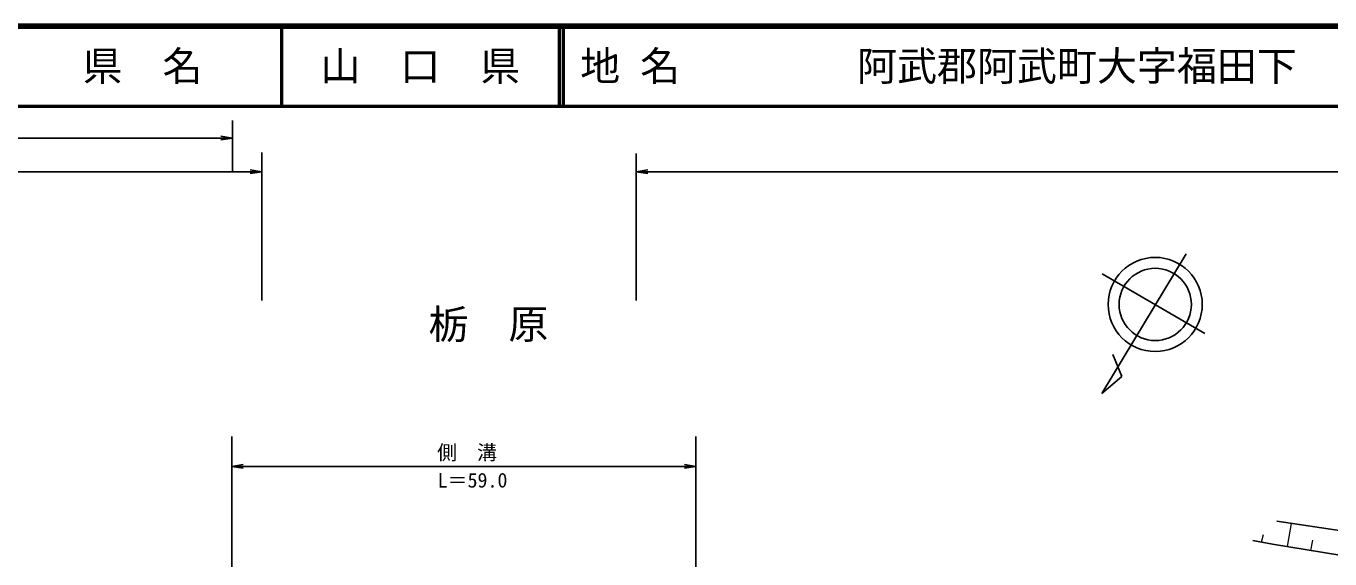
# Model space of a CAD drawing. Units: millimetres, scale not verified. Extents: x -55444348 to -54804348, y -162373295 to -162013295.
# Drawn here: x -55183286 to -55020179, y -162079957 to -162013295 of the extents above; entities that cross this region are included whole.
import ezdxf
from ezdxf.enums import TextEntityAlignment as Align

# ---------------------------------------------------------------- set-up
doc = ezdxf.new("R2010")
doc.units = ezdxf.units.MM
doc.header["$LTSCALE"] = 1000
for name, color, linetype, lineweight in [('M-BGD', 7, 'Continuous', 25), ('M-BMK-SRVR', 3, 'Continuous', 25), ('M-STR-STR3', 7, 'Continuous', 25), ('M-TTL', 2, 'Continuous', 140), ('M-TTL-LINE', 7, 'Continuous', 50)]:
    doc.layers.add(name, color=color, linetype=linetype, lineweight=lineweight)
doc.layers.add('M-BMK-HTXT', color=7, linetype='Continuous')
doc.layers.add('M-TTL-TXT', color=7, linetype='Continuous')
doc.styles.add('ＭＳ ゴシック', font='')
doc.styles.get('ＭＳ ゴシック').set_extended_font_data('MS Gothic')

# ---------------------------------------------------------------- blocks, each defined once
blk = doc.blocks.new('open_arrow')
at = {"color": 0, "linetype": 'Continuous', "lineweight": -2}
blk.add_lwpolyline([(7.5, 1.25), (0, 0), (7.5, -1.25)], dxfattribs=at)

msp = doc.modelspace()

# ---------------------------------------------------------------- linework, layer by layer
at = {"layer": 'M-BGD'}
for p, q in [((-55018438, -162076478), (-55026803, -162075247)), ((-55027366, -162078112), (-55029833, -162077644)), ((-55016660, -162079870), (-55027366, -162078112))]:
    msp.add_line(p, q, dxfattribs=at)
at = {"layer": 'M-BGD', "lineweight": 13}
for p, q in [((-55028736, -162077852), (-55028503, -162076883)), ((-55025047, -162075505), (-55025524, -162078415)), ((-55022566, -162078900), (-55022320, -162077616))]:
    msp.add_line(p, q, dxfattribs=at)
at = {"layer": 'M-BMK-SRVR'}
for p, q in [((-55038175, -162041787), (-55048726, -162059250)), ((-55035846, -162051764), (-55048677, -162044302)), ((-55046207, -162057130), (-55047335, -162054393)), ((-55048726, -162059250), (-55046207, -162057130))]:
    msp.add_line(p, q, dxfattribs=at)
for radius in [5885, 4520]:
    msp.add_circle((-55042032, -162048120), radius, dxfattribs=at)
at = {"layer": 'M-STR-STR3'}
for p, q in [((-55157457, -162031514), (-55157457, -162025095)), ((-55217460, -162027303), (-55157457, -162027303)), ((-55157457, -162027303), (-55158906, -162027062)), ((-55157457, -162027303), (-55158906, -162027545)), ((-55153810, -162047629), (-55153810, -162029091)), ((-55106965, -162047629), (-55106965, -162029221)), ((-55153810, -162031514), (-55270692, -162031514)), ((-54930127, -162031514), (-55106965, -162031514)), ((-55157559, -162084875), (-55157559, -162064633)), ((-55099490, -162084875), (-55099490, -162064633)), ((-55099490, -162068374), (-55157559, -162068374))]:
    msp.add_line(p, q, dxfattribs=at)
at = {"layer": 'M-TTL'}
msp.add_line((-54804348, -162013295), (-55444348, -162013295), dxfattribs=at)
at = {"layer": 'M-TTL-LINE'}
for p, q in [((-55151348, -162013295), (-55151348, -162023295)), ((-55116598, -162013295), (-55116598, -162023295)), ((-55116098, -162013295), (-55116098, -162023295)), ((-55444348, -162023295), (-54804348, -162023295))]:
    msp.add_line(p, q, dxfattribs=at)

# ---------------------------------------------------------------- block references
at = {"layer": 'M-STR-STR3', "xscale": 193, "yscale": 193, "rotation": 180}
for p in [(-55153810, -162031514), (-55099490, -162068374)]:
    msp.add_blockref('open_arrow', p, dxfattribs=at)
at = {"layer": 'M-STR-STR3', "xscale": 193, "yscale": 193}
for p in [(-55106965, -162031514), (-55157559, -162068374)]:
    msp.add_blockref('open_arrow', p, dxfattribs=at)

# ---------------------------------------------------------------- texts
at = {"layer": 'M-BMK-HTXT', "style": 'ＭＳ ゴシック'}
msp.add_text('栃\u3000原', height=3666, rotation=0.079, dxfattribs=at).set_placement((-55132952, -162050588), align=Align.MIDDLE_LEFT)
at = {"layer": 'M-STR-STR3', "style": 'ＭＳ ゴシック'}
for s, p in [('側\u3000溝', (-55131874, -162066642)), ('L＝59.0', (-55131805, -162070117))]:
    msp.add_text(s, height=1833, rotation=0.079, dxfattribs=at).set_placement(p, align=Align.MIDDLE_LEFT)
at = {"layer": 'M-TTL-TXT', "style": 'ＭＳ ゴシック'}
for s, p in [('県\u3000名', (-55168723, -162018295)), ('山\u3000口\u3000県', (-55133973, -162018295))]:
    msp.add_text(s, height=3666, dxfattribs=at).set_placement(p, align=Align.MIDDLE_CENTER)
for s, p in [('地 名', (-55113968, -162018295)), ('阿武郡阿武町大字福田下', (-55079324, -162018295))]:
    msp.add_text(s, height=3666, dxfattribs=at).set_placement(p, align=Align.MIDDLE_LEFT)

doc.saveas('drawing.dxf')
